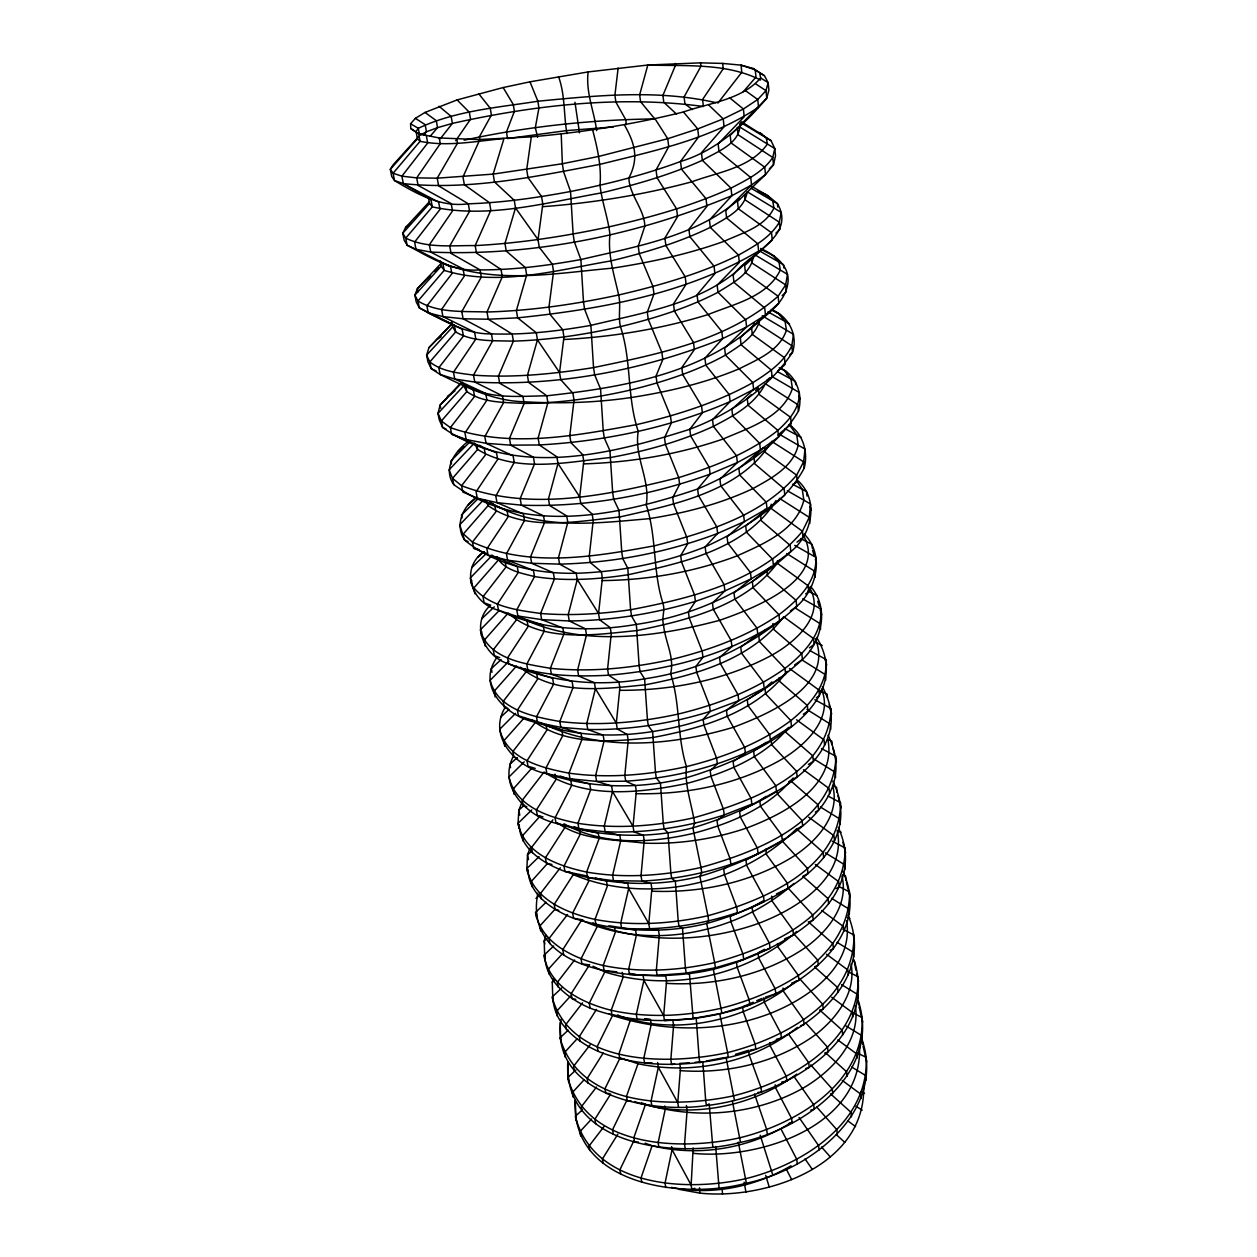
<?xml version="1.0" encoding="UTF-8"?>
<svg xmlns="http://www.w3.org/2000/svg" width="1257" height="1257" viewBox="0 0 1257 1257"><rect width="100%" height="100%" fill="white"/><g stroke="black" fill="none" stroke-linecap="round" stroke-linejoin="round"><path stroke-width="1.5" d="M568.588 1081.947L567.771 1062.024C563.136 1147.877 679.361 1158.545 740.514 1142.377C803.239 1129.43 882.241 1073.258 858.17 1000.478L858.625 1004.924M561.141 1019.254C548.932 1095.24 650.765 1114.032 706.434 1105.563C775.789 1097.895 881.047 1045.431 854.069 959.987L855.891 970.153M560.842 1042.336L560.119 1022.632M847.988 915.08C879.303 989.463 789.412 1043.97 728.29 1057.451C685.474 1067.036 639.31 1068.01 598.081 1051.308C576.444 1041.566 553.991 1023.497 552.97 997.979M553.457 978.527L552.263 982.251L552.907 1001.719M842.724 870.928C877.166 945.657 782.498 999.943 721.942 1013.221L719.758 1013.88C677.177 1023.387 631.36 1023.717 590.13 1008.161C568.29 998.828 544.485 980.617 544.909 954.597M576.13 1120.6L575.25 1100.456C570.442 1185.932 684.437 1199.932 746.375 1183.167C809.587 1170.22 886.185 1112.351 862.176 1039.995M537.87 893.098C520.649 980.57 657.914 983.147 713.316 969.288C773.778 953.78 872.939 904.16 838.278 827.373M536.425 917.311L536.55 913.776M832.763 781.1C870.692 858.091 765.906 907.161 706.701 923.455C662.926 934.297 616.433 931.688 573.569 918.27C552.64 910.147 528.38 894.45 528.034 869.53M828.064 735.266C866.12 812.163 757.625 859.301 699.882 876.318C655.478 887.583 608.514 885.007 564.943 871.431C544.375 863.873 519.55 849.245 519.267 824.623M513.406 756.195C497.411 786.411 527.327 816.956 556.065 823.256C600.343 837.068 647.795 839.472 692.874 827.829C748.245 811.425 864.313 762.402 822.298 686.746M505.738 706.497C486.27 736.398 517.35 768.593 546.921 773.683C591.607 788.909 640.049 789.223 685.662 777.926C738.927 762.622 861.312 711.226 816.736 637.582M863.638 1086.189C866.073 1165.883 765.922 1200.136 699.803 1193.113L699.52 1187.786M694.822 1188.242L691.853 1189.531L691.13 1185.068L693.173 1147.94M678.529 1107.323L677.774 1102.625L680.461 1068.183L679.707 1063.453L689.339 1062.731M497.363 656.814C475.162 687.092 507.702 717.81 537.525 722.665C582.541 739.556 632.098 737.356 678.23 726.546C724.755 715.83 767.21 691.35 802.437 659.548C821.968 641.18 829.651 607.807 810.545 586.469M712.829 1147.358L709.215 1103.866L706.434 1105.563L705.711 1100.849L702.804 1061.694L699.866 1062.621L699.128 1057.781L696.221 1018.39L664.482 1020.574L663.68 1015.609L666.556 980.916L665.754 975.919L629.474 974.474L628.61 969.398L636.388 935.098L635.539 929.991L608.922 925.718M766 796.388L759.794 800.788L760.469 806.24L781.65 835.151L782.294 840.556L745.935 860.071L746.627 865.366L763.518 896.382L764.177 901.662L730.16 916.384L730.867 921.554L743.028 954.283L743.72 959.421L715.39 967.764L686.181 973.138L657.175 975.369L656.343 970.278L659.312 935.459L658.495 930.337L649.649 928.892L648.801 923.659L651.864 888.715L651.032 883.451L641.903 881.078L613.51 880.686L587.553 877.386L586.61 872.059L599.165 838.482L598.238 833.124L581.253 829.18M490.749 605.041C469.709 623.441 484.086 657.018 508.645 663.79C551.414 682.425 598.788 687.076 644.605 678.827C701.28 670.562 754.64 645.202 796.734 606.377C817.066 588.669 824.733 554.604 804.213 534.115M766.267 742.384L753.619 751.058L754.326 756.651L775.773 785.672L776.433 791.234L739.619 811.598L740.326 817.05L757.421 848.161L758.112 853.582C721.534 870.048 681.923 879.114 641.903 881.078L641.023 875.689L644.212 840.65L643.348 835.229L633.937 831.867L633.025 826.32L636.325 791.187L635.429 785.594L625.735 781.21L596.588 781.383L570.018 778.806L546.921 773.683L545.899 768.09L562.79 735.534L561.785 729.893L545.931 724.409L546.952 730.003L526.997 760.768L528.05 766.299L535.231 768.388M483.741 551.729C459.261 569.248 471.736 603.533 498.51 610.242C541.5 630.543 590.13 632.302 636.341 624.399C693.785 615.899 748.151 591.167 790.857 551.603C812.006 534.681 819.627 499.987 797.708 480.488M765.843 629.568L758.725 635.665L759.432 641.573L784.965 668.441L785.625 674.318L747.271 699.866L747.994 705.617L769.724 734.748L770.4 740.467C726.216 765.23 676.062 777.879 625.735 781.21L624.808 775.49L628.217 740.263L627.29 734.512L617.281 729.013L616.323 723.121L619.858 687.815L618.915 681.891L608.561 675.229C574.999 676.926 540.337 676.203 508.645 663.79L507.529 657.93L528.129 626.52L527.044 620.597L518.387 616.26M771.327 566.341L752.315 581.614L753.037 587.695L778.931 614.704L779.607 620.754C729.217 654.74 668.504 669.997 608.561 675.229L607.587 669.148L611.248 633.779L610.274 627.667L599.589 619.764L598.568 613.51L602.37 578.079L601.365 571.778L590.319 562.57L589.282 556.097L593.21 520.634L592.188 514.144L580.765 503.538L579.681 496.861L583.767 461.366L582.714 454.673L570.898 442.59L569.782 435.692L574.025 400.182L572.925 393.268L560.701 379.614L559.538 372.496L563.953 337.002L562.822 329.853L550.157 314.533L548.963 307.164L553.551 271.701L552.373 264.316L539.253 247.22L538.027 239.6L542.804 204.2L541.578 196.548L527.987 177.567L526.699 169.679L531.318 136.856C582.557 132.425 633.512 124.364 683.447 111.967C709.419 102.917 741.756 99.837 760.642 77.981L759.605 72.733L752.959 68.412L741.049 65.144L722.649 63.416L700.526 62.85L647.811 65.034L588.135 71.932L529.983 81.815L503.161 87.55L457.092 99.916L424.992 112.439L415.391 118.331L410.568 123.752L410.772 128.528L418.691 133.902L439.243 137.956L478.634 139.543L531.318 136.856M476.387 497.238C462.733 506.712 454.594 524.986 464.556 540.023C494.975 565.273 537.273 574.009 576.24 573.271C620.298 571.872 664.089 562.963 705.146 546.905C742.4 529.621 784.588 505.393 804.229 468.06C808.314 452.221 803.223 433.964 789.16 424.803M618.13 68.051L614.909 95.233L615.851 102.021L625.672 119.588L626.347 124.537M481.4 635.602L481.84 631.878M468.94 440.767C455.6 450.776 442.26 468.233 453.761 484.589C524.703 536.456 620.785 515.071 697.604 489.004C736.099 472.773 776.967 447.743 798.462 411.055C803.034 395.169 796.859 376.707 781.917 368.804M471.312 583.939L471.815 580.435M759.511 320.535C755.378 337.017 738.613 346.272 725.446 355.118C695.53 371.695 662.722 382.112 629.631 390.22C595.017 398.06 559.679 403.183 524.138 403.434C504.843 402.319 483.301 403.277 466.803 391.571L463.692 385.836L437.986 413.396L439.243 419.759L442.637 427.474C515.606 478.901 611.656 454.107 689.81 429.265C729.971 414.009 768.734 388.46 792.507 352.306C798.352 334.881 788.328 316.01 771.421 309.599M671.568 1146.667L672.055 1149.652L665.032 1183.136L665.786 1187.566M753.242 257.795C749.643 274.922 731.448 283.579 717.998 292.268C687.28 308.279 653.986 318.477 620.439 326.631C585.275 334.566 549.466 340.05 513.406 341.134C494.095 340.474 472.883 342.218 455.663 331.911L452.646 326.899L451.719 321.902M657.584 1062.542L658.354 1067.256L651.047 1101.069L651.849 1105.736M639.294 974.835L643.081 975.385L643.914 980.35L636.293 1014.493L637.142 1019.427L650.435 1019.553L651.236 1024.392L643.773 1058.363L644.59 1063.171L652.006 1062.809M506.744 561.628L517.177 566.357L518.293 572.454L497.363 604.193L498.51 610.242L543.181 625.153L544.234 631.14L526.746 664.183L527.846 670.122L552.624 678.293L553.646 684.091L536.472 716.899L537.525 722.665L560.858 727.332L581.064 733.538L582.038 739.21L569.012 773.165L570.018 778.806L589.769 784.038L590.727 789.569L577.937 823.319L578.911 828.803L605.167 831.757L619.811 835.339L620.707 840.729L612.599 875.328L613.51 880.686L627.793 883.325L628.657 888.573L620.722 923.015L621.602 928.232C660.805 930.856 700.228 925.073 737.419 912.629L736.696 907.35L724.425 874.542L723.702 869.231L730.93 864.486L730.191 859.065L717.794 826.179L717.04 820.711L724.236 814.945L751.843 804.103L751.152 798.525L733.852 767.351L733.13 761.726L745.417 753.163L744.678 747.412L727.19 716.176L726.436 710.394L738.786 700.699L764.193 688.192L763.486 682.284L741.473 653.074L740.734 647.151L757.782 634.345L757.06 628.249L734.764 598.961L734.009 592.848L751.199 578.833L773.416 565.571L772.709 559.334L746.454 532.198L745.715 525.929L784.808 495.164L784.117 488.784L754.703 463.802L753.98 457.375L763.36 447.492M798.462 411.055L797.802 404.613L765.277 383.715C755.048 404.691 733.145 416.004 713.363 426.359C680.838 441.38 646.129 451.012 610.965 457.438C567.614 461.995 516.988 473.669 477.613 449.44L474.408 443.045L449.032 469.914L452.536 478.32L461.57 485.721L462.796 492.068L507.011 510.468L508.158 516.768L486.883 548.838L488.062 555.075L507.592 560.198L533.439 570.411L534.539 576.57L516.753 609.865L517.868 615.977L541.704 619.638L562.853 627.966L563.906 633.999L550.362 668.3L551.43 674.286L572.092 681.53L573.098 687.39L559.821 721.502L560.858 727.332L587.757 729.5L603.156 735.125L604.098 740.844L595.629 775.695L596.588 781.383L611.593 785.955L612.52 791.517L604.224 826.226L605.167 831.757C645.501 833.517 685.882 827.357 724.236 814.945L723.482 809.351L710.959 776.417L710.189 770.792L717.37 763.942L716.584 758.175L703.936 725.179L703.15 719.397L710.284 711.383L738.786 700.699L738.032 694.775L720.324 663.476L719.554 657.521L731.951 646.648L731.165 640.536L713.253 609.189L712.452 603.061L724.896 590.916L751.199 578.833L750.445 572.548L727.85 543.181L727.065 536.88L744.395 521.592L767.021 508.676L766.299 502.25L739.666 474.989L738.896 468.515L760.422 450.006L778.554 436.98L777.863 430.397L748.009 405.194L747.255 398.579L751.372 394.525M460.502 383.306L440.091 405.084L437.986 413.396L441.38 421.016L450.367 427.631L451.64 434.184L496.531 452.881L497.709 459.371L476.089 491.786L477.299 498.212L497.002 502.659L523.415 513.987L524.546 520.351L506.43 553.881L507.592 560.198L531.68 563.277L553.347 572.768L554.416 578.99L540.604 613.463L541.704 619.638L569.264 620.958L585.479 628.846L586.485 634.926L577.623 670.012L578.644 676.046L594.451 682.771L595.425 688.663L586.752 723.639L587.757 729.5C629.27 730.286 670.688 723.733 710.284 711.383L709.482 705.444L696.692 672.416L695.875 666.461L702.977 657.222L702.144 651.095L689.245 618.051L688.396 611.908L695.435 601.38L724.896 590.916L724.095 584.615L705.963 553.237L705.146 546.905L717.637 533.424L744.395 521.592L743.625 515.119L720.717 485.673L719.915 479.184L737.372 462.529L760.422 450.006L759.684 443.375L732.674 415.988L731.873 409.311L753.619 389.466L772.128 376.959L771.389 370.171L741.096 344.764L740.326 337.929C756.337 319.451 785.892 307.934 788.123 281.065C788.783 264.63 773.982 254.543 760.642 248.462M452.41 323.41L428.936 347.655L426.61 355.15L427.899 361.702L431.151 368.6L440.123 374.476L454.751 379.048L485.721 393.472L486.946 400.166L464.949 432.927L466.206 439.557L486.066 443.312L513.076 455.82L514.239 462.372L495.792 496.154L497.002 502.659L521.341 505.157L543.527 515.873L544.642 522.284L530.548 556.914L531.68 563.277L559.585 564.126L576.24 573.271L577.277 579.524L568.211 614.72L569.264 620.958C612.018 620.628 654.52 613.636 695.435 601.38L694.587 595.064L681.545 562.005L680.681 555.673L687.673 543.778L686.793 537.258L673.626 504.198L672.731 497.662L679.66 484.322L678.749 477.597L665.44 444.569L664.513 437.813L671.379 422.933L670.437 415.988L657.002 382.992L656.044 376.032L662.816 359.502L661.858 352.321L648.266 319.404L647.292 312.207L653.986 293.934L652.98 286.517L639.263 253.678L638.242 246.246L644.841 226.134C644.275 208.788 629.474 195.369 628.877 178.038C639.137 158.099 634.864 143.314 624.258 124.663M441.804 262.603L417.434 288.481L414.889 295.112L416.208 301.869L419.335 307.871L428.244 312.867L442.935 316.591L474.58 332.178L475.837 339.091L453.463 372.213L454.751 379.048L474.769 382.049L502.407 395.798L503.617 402.57L484.825 436.588L486.066 443.312L510.672 445.167L539.284 444.962L556.882 456.825L557.998 463.487L548.476 498.856L549.592 505.487L566.718 515.951L567.787 522.409L558.485 557.699L559.585 564.126C613.51 562.853 667.168 552.452 717.637 533.424L716.804 526.919L698.452 495.525L697.604 489.004L710.126 474.109L737.372 462.529L736.571 455.851L713.363 426.359L712.53 419.649L730.128 401.58L753.619 389.466L752.849 382.631L725.446 355.118L724.629 348.22L746.595 326.977L765.482 315.02L778.821 303.157L778.099 296.228L785.672 284.899L787.432 274.309L755.63 255.234M428.951 202.173L405.571 227.486L402.79 233.189L404.157 240.166L407.127 245.225L415.988 249.279L430.727 252.076L463.063 268.919L464.367 276.053L441.6 309.521L442.935 316.591L463.11 318.775L488.282 319.231L517.633 317.848L536.268 332.759L537.446 339.877L527.437 375.372L528.631 382.442L546.748 395.798C623.771 387.266 709.231 373.345 765.482 315.02L764.727 308.012L733.978 282.385L733.161 275.33C747.679 253.867 796.781 236.63 777.407 203.618L768.294 195.998L751.623 186.319M739.823 123.642C741.002 143.738 716.459 151.846 702.349 160.315C669.965 174.99 635.633 184.716 601.113 192.95C546.072 202.691 488.03 219.017 432.314 206.871L429.533 203.445L428.543 198.135M715.956 102.681C657.6 89.31 596.839 95.501 537.886 101.236C497.709 107.552 455.458 110.663 418.282 128.308L416.051 131.451L417.418 138.773L420.074 141.318C447.728 146.975 476.262 141.098 503.978 138.537L493.153 174.11L494.488 181.935L514.254 200.319L515.511 207.908L504.968 243.481L506.257 251.039L525.442 267.647L526.667 274.984L516.391 310.526L517.633 317.848C600.516 309.222 685.992 294.012 758.631 251.07L757.845 243.842L726.609 217.995L725.776 210.72L751.545 185.015L765.513 174.597L773.495 164.777L775.506 155.758L774.783 148.562L771.028 140.643L741.63 121.756M546.057 935.412L544.218 940.849L544.768 960.049M792.476 1121.637C751.686 1148.285 699.489 1157.367 652.132 1145.724L641.007 1177.935L641.793 1182.334M797.347 1027.393C753.572 1062.762 692.764 1075.332 638.006 1063.736L626.489 1096.34L627.322 1100.991L631.108 1100.928M530.124 847.972L527.5 854.839L526.887 868.508L527.861 873.458M522.221 801.809L518.811 810.121L518.073 823.335L519.062 828.41M633.748 1141.057L619.905 1169.764L620.707 1174.132M779.434 560.151C747.836 605.497 688.537 619.921 637.268 630.527C595.048 634.691 542.867 643.443 508.174 613.102L484.118 640.394L485.233 646.129M626.583 1100.833L612.536 1129.76L613.353 1134.254M846.558 920.58C854.163 966.617 807.827 998.655 770.29 1013.393C719.994 1032.83 663.445 1031.966 612.552 1015.467L597.201 1046.578L598.081 1051.308M796.702 931.484C745.967 976.642 669.51 992.433 604.806 971.96L589.234 1003.29L590.13 1008.161M775.962 500.553C745.511 549.718 681.467 562.9 628.767 574.622C597.641 579.414 565.776 581.63 534.539 576.57C521.231 573.113 504.041 570.317 496.939 557.087M770.698 442.904C739.996 492.225 672.589 504.795 620 516.941C577.089 521.309 525.866 532.167 488.109 505.613L485.626 500.333M617.831 1134.191L602.37 1159.017L603.203 1163.353M610.651 1094.061L594.86 1119.311L595.708 1123.774M603.156 1053.067L587.145 1078.569L588.009 1083.141M596.478 1009.402L579.241 1036.758L580.121 1041.456M589.643 964.575L571.118 993.831L572.029 998.655L575.816 999.331M795.115 830.123C739.132 885.242 646.098 905.119 573.271 874.605L554.196 904.443L555.154 909.534L558.799 910.335M754.341 323.348L751.545 327.637L752.299 334.409L784.462 357.726L785.169 364.451L778.067 370.579M455.71 140.721L470.542 119.148L469.332 112.25L457.092 99.916M551.933 864.47L546.371 863.119L545.381 857.887L564.739 827.734L564.016 823.775C603.423 846.134 651 843.258 693.66 833.281C730.364 823.414 768.388 808.141 793.073 778.02M749.125 259.335C709.388 302.623 645.532 312.05 590.884 325.374C558.061 331.094 524.766 335.1 491.408 333.859C468.311 334.409 448.199 322.97 428.244 312.867L426.909 305.907L451.892 273.743L450.587 266.704L415.988 249.279L414.606 242.098L439.997 209.432L438.646 202.157L403.324 183.601L394.525 180.568L391.728 176.499L390.314 169.302L393.347 164.573L418.314 136.982M526.84 806.743L523.258 805.627L522.236 800.3L544.061 772.018C585.778 799.531 640.017 793.01 686.479 783.551C723.953 773.385 763.36 758.411 788.563 727.473M787.228 671.317C755.944 712.546 702.27 728.196 653.514 737.403C613.479 741.74 566.074 746.422 532.355 720.135M582.541 1002.835L565.54 1024.911L566.436 1029.562M590.114 1044.818L573.538 1066.36L574.402 1070.901M596.525 1087.006L581.331 1106.773L582.18 1111.204M603.926 1126.649L588.92 1146.164L589.753 1150.485M534.979 722.916L512.84 751.576L513.893 757.06L517.538 758.254M552.891 819.784L531.365 847.689L532.371 852.874M560.308 867.786L540.259 893.79L541.233 898.834M567.535 914.515L548.916 938.665L549.859 943.583M574.559 960.002L557.338 982.361L558.249 987.138M717.873 103.121L741.803 72.262L741.049 65.144L755.237 69.826L764.445 75.687L768.153 82.663L768.907 90.08L766.754 98.187C743.311 125.841 715.94 150.809 680.524 161.509C644.825 174.754 607.838 184.088 570.537 191.488C536.77 197.773 502.659 202.723 468.295 203.807C440.971 207.562 417.073 194.144 394.525 180.568L393.095 173.246L390.314 169.302L417.418 138.773M440.327 138.726L452.394 123.406C534.335 105.211 619.795 95.296 703.401 106.484L702.584 99.507L723.246 68.695L722.649 63.416M739.823 198.637C696.362 236.725 635.539 246.623 580.875 259.555C547.596 265.541 513.909 270.019 480.033 269.894C452.991 272.156 429.973 257.339 407.127 245.225L405.744 238.154L402.79 233.189L429.533 203.445M430.114 136.322L437.546 127.664L452.394 123.406L451.153 116.43L439.039 106.248M743.327 91.682L755.991 77.038L755.237 69.826L752.959 68.412M760.642 77.981L768.153 82.663L765.984 90.645L766.754 98.187L730.176 135.442L731.008 142.889L764.743 167.212L765.513 174.597L737.529 201.56L738.33 208.772L771.531 232.765L772.269 239.914L744.647 265.588L745.417 272.58L778.099 296.228C727.442 340.804 657.71 354.16 593.54 367.594C553.913 373.926 513.642 378.074 473.496 375.12C458.491 372.968 442.15 371.805 429.863 361.937L426.61 355.15L452.646 326.899M516.533 665.974L494.048 691.381L495.132 696.944M524.53 717.527L503.696 740.939L504.764 746.359M532.371 767.556L513.092 789.129L514.113 794.408M423.876 134.656L426.469 131.765L437.546 127.664L436.258 120.625L424.992 112.439M765.167 509.195L760.485 514.396L761.208 520.634L790.197 545.412L790.857 551.603L774.328 564.079M539.991 816.233L522.236 836.015L523.226 841.153M547.408 863.59L531.114 881.66L532.088 886.656M555.484 908.732L539.772 926.079L540.73 930.95M562.429 953.717L548.209 969.367L549.136 974.096M440.311 260.985L441.27 266.138L414.889 295.112L417.984 301.02L419.335 307.871L462.152 329.224L463.424 336.043L438.819 367.72L440.123 374.476C466.614 387.455 493.687 401.014 523.855 401.737C559.695 403.89 595.708 402.711 631.25 397.511C668.08 391.807 704.643 383.244 739.116 368.835C756.965 359.691 779.654 350.923 786.442 330.167L785.075 321.431L778.444 313.637L771.814 309.835M570.474 996.125L556.427 1011.524L557.322 1016.143M577.057 1038.848L564.424 1052.628L565.304 1057.121M584.159 1079.716L572.234 1092.694L573.098 1097.078M591.638 1118.997L579.854 1131.756L580.687 1136.045M430.632 275.739L417.434 288.481L418.078 291.813M434.655 271.481L438.677 267.238M483.489 499.956L459.748 524.798L464.556 540.023L468.123 541.563M428.936 347.655L451.624 324.039M563.702 954.692L562.759 949.742L581.567 920.203C650.325 951.533 738.55 933.181 793.953 883.388M492.304 555.201L470.165 578.11L475.052 593.854M499.296 610.478L480.284 629.93C488.486 659.234 524.86 663.885 550.362 668.3C590.759 672.369 631.533 668.237 671.065 659.564C709.042 650.325 746.501 636.922 778.931 614.704C797.205 600.862 816.956 582.195 815.919 557.338L794.707 545.365M462.529 382.191L440.091 405.084L440.704 408.226M508.896 661.292L490.136 680.304C497.772 710.158 533.816 716.757 559.821 721.502C599.605 726.263 639.892 722.476 678.89 713.897C716.396 704.69 753.352 691.051 784.965 668.441C803.396 654.017 822.408 634.345 821.135 609.174L802.642 598.866M515.59 713.363L499.705 729.28C506.901 759.621 542.505 768.058 569.012 773.165C608.168 778.57 647.999 775.098 686.463 766.613C723.545 757.452 759.998 743.578 790.842 720.607C809.367 705.601 827.687 685.034 826.21 659.579L809.665 650.466M470.197 441.553L450.933 460.848L451.53 463.896M524.248 761.836L509.006 776.952C515.841 807.67 550.959 817.836 577.937 823.319C616.496 829.321 655.871 826.179 693.817 817.773C747.224 802.626 828.347 775.003 831.144 708.618L814.835 699.725M755.488 390.471L758.222 387.769L758.961 394.337L790.637 417.355L791.313 423.86L778.004 434.969M477.786 498.982L461.46 515.024L462.042 517.994M531.758 809.901L518.073 823.335C524.609 854.414 559.192 866.167 586.61 872.059C624.572 878.627 663.523 875.783 700.966 867.456C755.206 852.23 833.878 823.272 835.952 756.321L821.512 748.543M539.064 856.661L526.887 868.508C533.188 899.871 567.221 913.132 595.032 919.433C632.412 926.503 670.939 923.974 707.911 915.724C762.48 900.703 839.613 869.734 840.619 802.767L828.002 796.027M769.347 168.784L773.495 164.777L772.756 157.486L774.783 148.562L740.216 127.287M471.689 567.677L486.49 553.394M546.182 902.196L535.482 912.503C541.578 944.117 575.046 958.761 603.219 965.502C640.033 973.059 678.152 970.813 714.652 962.626C769.551 947.809 845.113 914.907 845.175 847.988L832.244 841.153M553.693 945.987L543.857 955.367C549.796 987.216 582.667 1003.133 611.201 1010.298C647.449 1018.311 685.175 1016.347 721.219 1008.24C777.093 993.878 849.622 958.682 849.606 892.03L838.545 886.264M481.635 618.853L494.315 606.848M561.738 987.955L552.012 997.131C571.872 1066.91 670.908 1064.915 727.599 1052.596C783.692 1038.408 854.76 1001.42 853.927 934.957L843.007 929.332M775.93 233.111L780.031 229.261L779.309 222.19L781.21 212.417L747.208 191.755C744.505 210.312 724.566 218.734 710.299 227.376C678.764 242.758 644.951 252.72 610.933 260.906C557.102 270.051 497.866 287.052 444.177 270.381L441.27 266.138M568.211 1030.159L559.978 1037.873C580.043 1108.485 675.622 1108.328 733.805 1095.758C790.119 1081.727 859.678 1043.043 858.138 976.799L849.009 972.148M501.072 659.564L491.314 668.645L492.021 672.275M575.879 1070.037L567.724 1077.595C586.783 1148.395 681.435 1150.831 739.854 1137.774C796.357 1123.852 864.423 1083.597 862.239 1017.604L853.236 1013.048M478.194 556.992L483.929 551.713M582.462 1109.758L575.297 1116.342C593.43 1187.236 687.092 1192.186 745.731 1178.673C802.406 1164.862 868.996 1123.114 866.246 1057.404L857.085 1052.816M782.121 295.631L786.363 291.734L785.672 284.899L752.11 263.122L751.545 257.921M500.726 717.071L509.006 709.514M517.13 757.72L509.886 764.225L510.562 767.666M771.939 681.891L764.963 688.145L765.639 693.88L790.842 720.607L791.47 726.31L771.012 739.132L771.672 744.694L796.529 771.279L797.158 776.826L788.705 781.76M789.71 354.804L792.507 352.306L791.831 345.675L793.481 334.331L762.182 315.79M524.546 805.061L518.811 810.121L519.785 815.149M468.201 504.984L475.319 498.746M531.758 851.146L527.5 854.839L528.459 859.725M766.739 380.4L769.567 377.948M535.969 898.394L540.18 894.811M547.188 938.366L544.218 940.849L544.831 943.96M634.518 1101.588C688.506 1119.814 751.167 1107.354 796.797 1074.122M552.263 982.251L555.201 979.832M794.361 483.835L797.284 481.478L796.624 475.162L803.6 461.806L805.03 449.095L779.827 434.529M457.925 451.483L463.786 446.801M796.482 980.79C748.056 1020.15 677.083 1037.544 617.611 1015.122M796.969 542.16L803.066 537.399L802.437 531.271L809.225 517.334L810.545 503.994L787.369 490.764M405.571 227.486L411.008 223.337M805.674 593.948L808.691 591.686L808.078 585.731L777.769 563.607L777.439 560.606M447.366 396.426L454.861 390.99M809.398 647.842L814.159 644.401L813.562 638.619L783.677 616.778C751.372 659.469 695.797 675.056 645.517 684.766C604.444 688.93 554.353 695.797 520.398 667.168M790.386 610.933L796.734 606.377L796.09 600.375L767.508 575.785L766.817 569.735M816.327 697.808L819.454 695.608L818.873 689.999L789.427 668.441M794.597 664.906L802.437 659.548L801.809 653.719L773.636 629.348L772.961 623.472M803.317 714.212L807.968 711.179L807.371 705.523L779.576 681.357L779.136 677.554M436.478 339.751L441.113 336.75M671.411 1187.378C711.886 1195.894 755.614 1186.608 791.03 1165.758M808.424 764.413L813.358 761.365L812.76 755.85L785.358 731.888M836.046 888.668L839.252 886.719L838.733 881.691L815.322 864.47M815.337 812.053L818.59 810.137L818.008 804.779L790.967 781.021M765.56 997.052L775.836 993.847L775.208 988.85L758.694 958.023L758.034 953.01L764.46 949.302M763.47 900.75L752.063 907.177L752.739 912.331L769.441 943.269L770.085 948.391L758.034 953.01M419.634 135.52L426.469 131.765L425.149 124.632L415.391 118.331M795.98 829.541L802.673 825.896L802.06 820.522L777.517 794.078L777.093 790.48M803.066 876.129L808.031 873.615L807.45 868.383L783.221 842.096L782.797 838.592M830.044 950.323L833.438 948.611L832.904 943.677L808.267 921.711M809.964 921.554L813.248 920.014L812.682 914.923L788.768 888.793M776.527 893.853L787.998 888.495L787.369 883.231L766.44 854.43L765.78 849.135M753.21 1002.238L742.573 1006.873L719.758 1013.88L727.599 1052.596L728.29 1057.451L726.027 1057.263L734.481 1100.488M756.761 1000.682L762.072 998.372M814.772 966.696L818.323 965.172L817.757 960.207L794.157 934.234M756.243 953.78L736.461 962.249L737.152 967.262L749.188 999.912L749.863 1004.909L742.573 1006.873L743.248 1011.744L755.174 1044.3L755.834 1049.171L750.366 1050.004M784.509 938.869L793.528 935.098L792.931 929.976L772.254 901.3L771.609 896.147M819.753 1010.502L823.256 1009.104L822.722 1004.28L799.405 978.465M791.753 983.068L798.918 980.429L798.336 975.448L777.91 946.882L777.486 943.551M824.592 1053.146L828.064 1051.889L827.546 1047.191L805.784 1022.947M800.615 1025.681L804.166 1024.534L803.584 1019.694L783.41 991.254L783.001 988.002M735.408 1054.356L748.543 1050.286L749.188 1055.047L761.004 1087.494L761.632 1092.223L757.987 1092.396M805.737 1068.45L809.272 1067.476L808.707 1062.746L788.768 1034.432M776.307 1039.319L781.43 1038.046L780.817 1033.207L764.476 1002.473L763.847 997.602M810.734 1110.104L814.237 1109.271L813.688 1104.683L793.984 1076.495M464.147 140.203C526.714 126.564 590.743 119.729 654.756 118.912L640.551 101.66L639.656 94.856L647.811 65.034C685.316 66.307 726.185 62.677 760.579 80.024M706.387 1061.018L724.252 1057.608M781.775 1082.01L786.866 1081.083L786.269 1076.353L770.117 1045.745L769.708 1042.572M429.124 197.475L430.978 199.69L432.314 206.871L405.744 238.154C427.16 248.556 452.127 245.335 475.177 245.602C520.178 243.23 564.817 236.316 608.844 226.904C650.513 217.367 691.994 205.928 730.993 188.141C746.265 180.097 762.81 172.24 772.756 157.486L738.095 134.766L737.293 127.381M674.852 1064.098L671.615 1064.538L670.829 1059.714L673.611 1025.146L672.825 1020.291L665.362 1020.04M479.546 445.277L484.228 448.56L485.422 454.971L461.57 485.721C531.082 512.322 608.954 494.787 678.749 477.597C713.725 466.646 748.811 453.337 777.863 430.397C788.752 420.482 799.829 408.289 799.342 392.561L771.719 376.409M788.783 1123.381L792.161 1122.972L791.58 1118.384L775.6 1087.871L775.208 1084.791M497.725 557.15L498.291 560.135L473.889 587.946C490.309 606.99 517.177 610.132 540.604 613.463C570.647 615.914 600.799 614.013 630.59 609.755C692.12 597.923 760.469 581.441 802.437 531.271L771.688 508.865L771.17 504.23M542.458 206.698C592.911 202.958 643.081 194.898 691.947 181.778C717.621 172.178 750.728 168.029 767.399 144.021L766.267 137.814L759.621 132.535M695.105 1062.291L702.804 1061.694M563.639 339.516C612.568 337.002 661.276 328.973 708.115 314.564C733.554 304.115 767.461 297.139 780.298 270.019L778.994 262.069L772.348 255.061M613.432 126.941L566.263 130.634L507.561 138.584L506.461 131.969L514.396 111.323L513.28 104.504L503.161 87.55M638.367 1142L634.659 1142.204L633.842 1137.664L645.155 1105.264L644.967 1104.133L641.369 1102.672M583.484 463.88C630.967 462.466 678.324 454.437 723.278 438.944C748.795 427.804 782.624 417.654 792.413 388.523L790.983 379.048L784.352 370.516M602.103 580.593C648.219 580.137 694.335 572.108 737.498 555.72C763.266 543.904 796.388 530.627 803.852 500.16L802.28 489.35L796.624 480.881M619.607 690.313C672.196 690.564 725.666 680.178 772.175 654.976C794.597 642.563 826.603 615.16 809.194 587.223M636.089 793.67C687.312 794.848 739.682 784.211 784.069 757.955C806.397 744.05 833.642 717.747 821.418 689.103M651.645 891.197C701.579 893.224 752.896 882.304 795.304 855.216C817.647 840.1 840.509 814.583 832.621 785.546L836.581 787.385L837.083 792.413M666.351 983.367C715.044 986.164 765.387 974.976 805.926 947.197C827.954 931.186 849.041 904.93 841.939 876.019M623.661 1058.755L619.795 1058.677L618.947 1053.9L630.448 1019.898M680.273 1070.634C727.803 1074.107 777.203 1062.636 815.997 1034.322C836.926 1017.887 856.41 992.26 851.068 964.182M693.471 1153.345C759.039 1159.928 863.826 1126.225 859.442 1045.635M619.167 1015.64L612.065 1015.2L611.201 1010.298L623.095 977.302L622.246 972.368M609.598 1093.559L605.827 1093.323L604.963 1088.719L620.078 1057.86L638.006 1063.736M616.81 971.818L604.114 970.53L603.219 965.502L615.333 932.301L614.469 927.226M416.051 132.472L426.312 135.489L427.71 142.999L401.894 176.169L403.324 183.601C469.222 190.655 535.356 176.624 599.856 164.384C654.19 150.777 711.478 139.134 758.521 107.128L757.735 99.492L745.48 90.677M589.282 964.905L581.96 963.82L581.033 958.824L596.871 927.242L596.415 924.728L592.958 922.889M629.82 973.468L635.508 974.285M644.81 1018.657L650.435 1019.553M582.902 919.904L573.569 918.27L572.626 913.132L588.7 881.298L587.773 876.129M678.639 1189.279L699.803 1193.113M585.872 875.736L564.943 871.431L563.969 866.136L580.31 834.082L579.367 828.74L574.166 826.65M579.367 828.74L556.065 823.256L555.06 817.82L571.668 785.499L570.694 780.016L560.229 776.088M644.967 1104.133C696.881 1119.908 754.781 1114.928 802.406 1088.531C831.223 1071.907 860.872 1041.974 855.373 1005.946M487.527 502.533L488.109 505.613L463.377 533.942L472.443 542.081L473.622 548.241L479.137 549.623M595.252 877.999L606.455 880.827L607.367 886.044L595.032 919.433L595.959 924.618M543.008 816.909L537.336 815.4L536.315 810.011L555.971 779.56L554.981 774.123M465.499 385.255C489.664 399.789 519.769 396.081 546.748 395.798L547.879 402.664L538.122 438.112L539.284 444.962C604.68 441.254 669.934 427.757 730.128 401.58L729.311 394.682L705.774 365.143L704.91 358.229L722.649 338.62L746.595 326.977L745.794 319.906L717.998 292.268L717.15 285.166L739.336 262.414L738.519 255.108L710.299 227.376L709.419 220.038L731.841 195.699L751.545 185.015L750.743 177.536L719.004 151.484L718.14 143.958L744.223 116.728L743.39 108.998L729.547 97.716M450.587 266.704L440.343 262.132C494.441 285.072 556.003 273.083 612.583 268.15C650.498 262.32 688.207 254.228 724.362 241.203C742.054 233.001 764.885 226.998 773.951 208.002L772.725 200.884L766.079 194.725L759.369 191.834M544.108 723.828L518.481 715.799L517.413 710.095L537.682 679L536.629 673.249L531.46 670.437M596.415 924.728C648.361 943.881 706.843 941.886 758.678 923.329C796.639 909.031 847.077 877.889 837.225 830.437L841.122 832.197M507.969 708.367L504.261 707.094L503.177 701.453L525.63 672.401L524.923 668.598M451.64 434.184L467.683 439.95M645.108 1143.179L652.132 1145.724M499.673 657.615L494.347 655.667L493.231 649.869L516.014 620.408L515.197 616.009M489.57 604.821L484.134 602.747L482.987 596.761L506.115 566.891L505 560.842L491.063 555.248M756.588 131.796L761.868 133.886M473.622 548.241L485.83 553.143M847.328 917.359L849.858 918.474M842.976 874.746L845.552 875.893L846.04 880.67M757.83 191.253L768.294 195.998M446.125 429.077L442.637 427.474L441.38 421.016L466.803 391.571L465.577 385.035L473.355 389.811L474.58 396.426L450.367 427.631C510.483 448.639 576.382 435.566 637.252 424.473C677.209 415.046 716.867 402.711 752.849 382.631C768.043 373.015 783.912 362.472 791.831 345.675L758.804 324.337L758.427 320.991M428.244 312.867L454.406 325.17L455.663 331.911L429.863 361.937L431.151 368.6L436.21 371.004M819.548 690.439L827.122 694.1L827.483 697.651M593.005 966.224L604.806 971.96M814.74 641.871L822.204 645.548M861.108 1091.752L864.549 1093.449M807.89 591.01L817.144 595.661M609.205 1013.771L612.552 1015.467M762.418 250.08L774.516 256.287M792.161 426.83L790.103 425.762L796.718 435.001L798.211 445.167C793.104 467.117 771.075 478.524 752.943 488.58C720.088 504.136 684.562 513.139 648.753 518.717C596.494 523.226 536.959 531.035 490.073 502.25M800.835 538.656L811.943 544.375L812.336 548.225M792.491 484.212L806.601 491.628L807.057 496.075M779.199 367.782L786.458 371.616L786.772 374.727M785.106 428.778L801.102 437.342M771.861 310.039L780.581 314.8M777.517 371.663L795.445 381.484L795.76 384.626M410.772 128.528L418.691 133.902L420.074 141.318L393.095 173.246L401.894 176.169L416.68 177.881L437.216 178.18L493.153 174.11L562.35 163.74L598.709 156.434L667.734 138.726L697.729 128.921L723.215 118.896L743.39 108.998L757.735 99.492L765.984 90.645L755.928 84.03M767.964 311.862L789.6 323.96M759.354 250.85L783.598 264.708L783.944 268.04M403.324 183.601L430.978 199.69M473.355 389.811L463.142 383.872L463.927 384.343M751.089 188.251L777.407 203.618L777.753 207.059M410.568 123.752L418.282 128.308L419.304 133.713M740.687 122.542L771.028 140.643M855.938 1106.317L862.239 1110.135M518.025 616.417C579.728 647.921 654.991 637.393 719.617 620.33C750.728 609.331 829.604 580.467 802.987 534.696M851.806 1067.099L865.806 1075.631L866.246 1080.014M759.605 72.733L764.445 75.687M845.945 1025.916L861.752 1035.548L862.616 1044.331M841.577 984.655L857.588 994.46L858.044 999.079M837.099 942.341L853.314 952.303L853.786 957.048M831.6 898.346L848.931 909.047L849.418 913.918M825.283 852.78L844.421 864.643L844.924 869.624M820.397 806.963L839.802 819.03L840.32 824.152M813.766 758.898L835.057 772.175L835.591 777.455M806.963 709.482L830.17 724.032L830.72 729.453M801.605 659.721L825.158 674.538L825.723 680.1M795.618 608.215L820.004 623.613L820.585 629.348M786.788 553.536L814.693 571.244L815.29 577.136M779.293 498.259L809.225 517.334L809.838 523.399M771.578 441.317L803.6 461.806L804.229 468.06M557.338 822.769C582.321 840.666 614.862 839.425 643.977 843.133C678.701 844.437 713.505 839.205 746.407 828.112C783.347 814.3 836.895 786.835 827.907 739.462L831.914 741.363L832.26 744.804M543.134 723.702C601.804 752.346 672.448 745.338 733.412 727.284C767.964 714.259 834.758 686.338 815.259 638.54M491.864 503.507L494.771 505.55L495.918 511.772L472.443 542.081C529.307 568.384 595.394 556.615 654.693 545.742C705.586 532.355 761.035 516.47 796.624 475.162L765.419 452.457L764.885 447.681M568.855 871.478L573.271 874.605M796.561 719.79L824.042 739.933L824.608 745.401M803.49 769.724L829.07 788.5L829.62 793.811M808.738 817.191L833.972 835.732L834.507 840.902M821.732 910.508L843.353 926.44L843.871 931.343M826.54 954.267L847.878 970.011L848.365 974.788M831.725 997.288L852.262 1012.451L852.749 1017.102M837.806 1039.963L856.551 1053.806L857.023 1058.347M842.221 1080.439L860.731 1094.124L861.186 1098.539M848.035 1121.024L855.577 1126.602M692.387 109.595L684.924 103.844L684.075 96.946L700.935 66.322L700.526 62.85M492.163 503.507L494.771 505.55M796.435 828.803L823.115 852.356L823.665 857.573M803.113 876.49L828.08 898.645L828.614 903.704M814.615 966.932L837.602 987.531L838.12 992.323M819.737 1010.047L842.19 1030.221L842.693 1034.904M825.912 1053.083L846.652 1071.812L847.139 1076.369M830.516 1093.779L851.005 1112.351L851.476 1116.797M836.392 1134.71L844.751 1142.33M676.533 114.12L663.775 102.257L662.91 95.406L675.559 65.128L675.355 63.4M708.618 104.912L723.215 118.896L724.079 126.721L701.437 152.726L702.349 160.315L730.993 188.141L731.841 195.699C637.252 235.059 533.329 256.475 430.727 252.076L429.344 244.785L452.52 210.94L451.169 203.571L418.11 185.423L416.68 177.881L440.28 143.659L439.243 137.956M810.749 1064.883L832.228 1088.971L832.747 1093.543M816.814 1107.134L836.816 1129.682L837.319 1134.144M821.512 1146.965L830.139 1156.739M683.447 111.967L697.729 128.921L698.656 136.793L680.524 161.509L681.467 169.145L706.025 198.732L706.921 206.352L688.915 229.245L689.842 236.646L714.039 266.233L714.919 273.586L697.054 294.782L697.934 301.931L721.801 331.502L722.649 338.62C644.37 369.872 559.176 386.637 474.769 382.049L473.496 375.12L492.65 340.836L491.408 333.859L463.11 318.775L461.79 311.61L481.321 277.106L480.033 269.894L451.074 253.411L449.707 246.011L469.615 211.255L468.295 203.807L438.614 185.832L437.216 178.18L457.517 143.188L456.825 139.338M478.65 93.631L490.246 108.228L491.393 115.078L479.341 136.887L479.923 140.234M515.511 207.908L538.027 239.6M799.059 1117.473L818.543 1145.52L819.077 1149.998M805.046 1158.891L812.242 1169.324M537.446 339.877L559.538 372.496M557.998 463.487L579.681 496.861M654.944 118.645L667.734 138.726L668.74 146.645L656.044 170.025L657.05 177.708L676.612 208.945L677.57 216.613L664.922 238.076L665.88 245.508L685.191 276.823L686.118 284.223L673.485 303.895L674.428 311.076L693.487 342.438L694.398 349.603L681.781 367.594L682.692 374.539L701.516 405.932L702.396 412.862L689.81 429.265L690.69 435.99L709.278 467.4L710.126 474.109C649.838 495.808 585.511 507.451 521.341 505.157L520.178 498.589L534.555 463.786L533.408 457.187L510.672 445.167L509.478 438.379L524.138 403.434L522.959 396.615L499.658 383.228L498.416 376.22L513.406 341.134L512.18 334.095L488.282 319.231L486.993 312.003L502.297 276.776L501.04 269.501L476.513 253.097L475.177 245.602L490.827 210.265L489.539 202.738L464.352 184.685L462.969 176.938L478.98 141.491L478.634 139.543M577.277 579.524L598.568 613.51M595.425 688.663L616.323 723.121M612.52 791.517L633.025 826.32M628.657 888.573L648.801 923.659M643.914 980.35L663.68 1015.609M658.354 1067.256L677.774 1102.625M672.055 1149.652L691.13 1185.068M780.943 1128.912L796.749 1159.3L797.315 1163.778M786.159 1168.9L791.721 1179.663M529.983 81.815L537.886 101.236L538.939 108.008L535.325 127.633L537.619 137.327M769.347 1187.378L765.686 1175.326M798.871 395.735L799.986 398.925M810.027 506.445L811.158 509.996M812.525 550.142L814.237 555.72M815.369 559.444L816.5 563.167M817.71 601.27L819.218 606.361M820.208 609.755L821.701 614.846M825.268 659.815L826.76 665.094M829.164 704.878L831.678 713.976M832.935 748.402L834.459 754.043M835.465 757.782L836.471 761.538M837.979 795.838L841.137 807.842M842.96 842.394L845.662 852.937M846.48 882.477L850.093 896.854M853.047 934.155L854.399 939.67M856.787 973.892L858.594 981.387M859.081 1006.826L862.695 1022.082M863.025 1046.075L866.686 1061.772M592.597 129.817C597.374 147.98 601.616 166.348 600.013 185.25C601.867 201.968 608.089 217.87 609.944 234.588C607.65 255.265 614.296 275.063 618.633 294.986C621.115 305.42 617.988 316.198 620.439 326.631C631.862 360.995 626.677 397.008 638.257 431.418C633.858 456.495 650.576 479.875 646.208 504.89C656.987 537.462 652.493 571.008 663.02 603.549C665.314 610.761 661.339 618.02 663.602 625.232C665.032 641.337 674.789 657.332 670.594 673.626C680.556 704.627 676.737 735.691 686.463 766.613C684.421 785.562 691.821 804.307 694.634 823.366L692.874 827.829L700.966 867.456L701.752 872.892L699.882 876.318L707.911 915.724L708.665 921.004L706.701 923.455L714.652 962.626L715.39 967.764L713.316 969.288L721.942 1013.221L693.11 1018.5L689.465 973.892L686.181 973.138L685.395 968.016L682.504 928.137L679.031 926.472L678.23 921.208L675.355 881.094L671.694 878.47L670.861 873.049L668.001 832.715L664.136 829.07L663.287 823.492L660.428 782.907L656.358 778.193L655.478 772.442L652.634 731.637L648.329 725.776L647.434 719.852L644.605 678.827L640.064 671.757L639.137 665.644L636.341 624.399L631.548 616.056L630.59 609.755L627.809 568.29L622.765 558.579L621.759 552.09L619.01 510.436L613.683 499.28L612.662 492.571L609.928 450.713L604.318 438.033L603.25 431.104L600.563 389.057L594.64 374.759L593.54 367.594L590.884 325.374L584.631 309.348L583.499 301.947L580.875 259.555L574.276 241.69L573.113 234.022L570.537 191.488L563.576 171.675L562.35 163.74L561.219 133.918M558.532 76.567C565.241 95.045 563.623 114.654 566.923 133.619M745.998 1192.249L744.097 1182.208M453.761 484.589L452.536 478.32L477.613 449.44L476.733 444.679M442.873 263.42L444.177 270.381L417.984 301.02C438.489 313.496 463.974 311.076 486.993 312.003C531.318 310.746 575.329 304.273 618.633 294.986C659.705 285.48 700.558 273.743 738.519 255.108C753.744 246.513 770.117 237.746 779.309 222.19L745.212 199.957L744.631 194.599M658.904 1147.201L658.134 1142.644L665.299 1108.988L664.796 1105.94M685.285 1148.961L684.546 1144.389L687.139 1110.104L686.401 1105.5M715.689 1146.431L719.051 1188.054M574.968 102.257L579.493 132.865M732.36 1101.053L740.514 1142.377M738.299 1142.157L746.375 1183.167M754.546 1094.109L766.676 1129.54L767.289 1134.144M760.186 1135.244L772.788 1174.965M722.209 1189.326L722.524 1194.15M596.682 130.634C594.058 110.993 585.621 92.374 588.135 71.932"/></g></svg>
